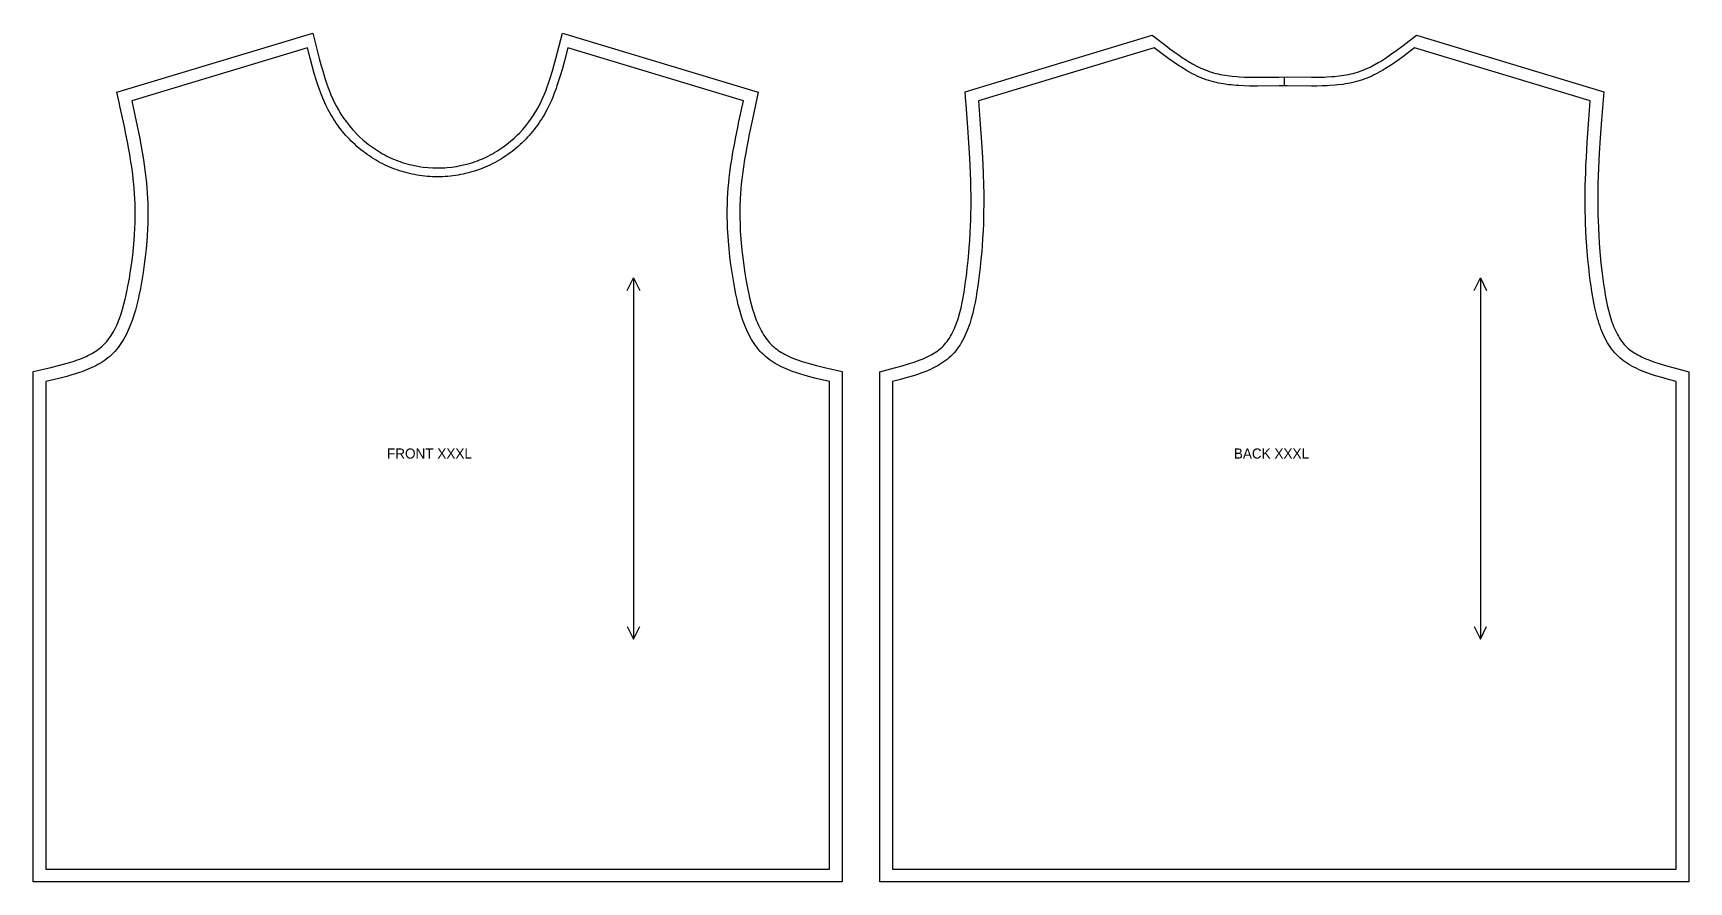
# Model space of a CAD drawing. Extents: x 24 to 1335, y 28 to 2055.
# Drawn here: x 25 to 1335, y 1383 to 2055 of the extents above; entities that cross this region are included whole.
import ezdxf

# ---------------------------------------------------------------- set-up
doc = ezdxf.new("R2010")
doc.units = 0
for name, color, linetype in [('CUT', 7, 'CONTINUOUS'), ('GRAIN', 3, 'CONTINUOUS'), ('NOTCH', 1, 'CONTINUOUS'), ('SEW', 5, 'CONTINUOUS'), ('TEXT', 2, 'CONTINUOUS')]:
    doc.layers.add(name, color=color, linetype=linetype)

msp = doc.modelspace()

# ---------------------------------------------------------------- linework, layer by layer
at = {"layer": 'CUT'}
for points in [[(93.235, 1998.944), (91.237, 2007.992), (246.234, 2054.826), (251.384, 2034.751), (252.999, 2028.798), (254.121, 2024.88), (255.896, 2019.093), (257.156, 2015.303), (258.488, 2011.574), (259.184, 2009.733), (260.642, 2006.104), (262.196, 2002.547), (263.012, 2000.798), (264.727, 1997.358), (266.561, 1994), (268.525, 1990.727), (270.606, 1987.571), (272.829, 1984.488), (275.188, 1981.487), (277.678, 1978.575), (278.969, 1977.155), (281.642, 1974.391), (283.022, 1973.048), (285.864, 1970.448), (288.811, 1967.965), (290.322, 1966.769), (291.857, 1965.606), (293.414, 1964.476), (294.994, 1963.379), (296.595, 1962.317), (298.216, 1961.29), (299.857, 1960.299), (301.517, 1959.345), (303.195, 1958.429), (304.89, 1957.551), (306.588, 1956.719), (308.303, 1955.925), (310.035, 1955.168), (311.783, 1954.449), (313.546, 1953.768), (315.323, 1953.124), (317.114, 1952.52), (318.917, 1951.953), (320.731, 1951.425), (322.557, 1950.935), (324.392, 1950.484), (328.09, 1949.698), (331.818, 1949.068), (333.691, 1948.812), (337.45, 1948.417), (341.222, 1948.179), (343.111, 1948.12), (346.889, 1948.12), (350.665, 1948.278), (352.55, 1948.417), (356.309, 1948.812), (360.049, 1949.364), (361.91, 1949.698), (365.608, 1950.484), (369.269, 1951.425), (371.083, 1951.953), (372.886, 1952.52), (374.677, 1953.124), (376.454, 1953.768), (378.217, 1954.449), (379.965, 1955.168), (381.697, 1955.925), (383.412, 1956.719), (385.11, 1957.551), (386.805, 1958.429), (388.483, 1959.345), (390.143, 1960.299), (391.784, 1961.29), (393.405, 1962.317), (395.006, 1963.379), (396.586, 1964.476), (398.143, 1965.606), (401.189, 1967.965), (402.675, 1969.191), (405.57, 1971.734), (408.358, 1974.391), (409.709, 1975.76), (412.322, 1978.575), (414.812, 1981.487), (417.171, 1984.488), (419.394, 1987.571), (421.475, 1990.727), (423.439, 1994), (425.273, 1997.358), (426.988, 2000.798), (427.804, 2002.547), (429.358, 2006.104), (430.816, 2009.733), (431.512, 2011.574), (432.844, 2015.303), (434.104, 2019.093), (435.879, 2024.88), (437.001, 2028.798), (438.616, 2034.751), (443.766, 2054.826), (598.763, 2007.992), (594.104, 1986.816), (591.567, 1974.774), (590.376, 1968.787), (589.621, 1964.809), (588.554, 1958.864), (587.892, 1954.914), (586.982, 1949.012), (586.437, 1945.092), (585.719, 1939.236), (585.312, 1935.349), (584.967, 1931.474), (584.689, 1927.638), (584.472, 1923.802), (584.262, 1918.042), (584.198, 1914.196), (584.213, 1908.412), (584.296, 1904.543), (584.529, 1898.714), (584.755, 1894.809), (585.199, 1888.917), (585.765, 1882.978), (586.453, 1876.985), (587.259, 1870.933), (588.181, 1864.814), (589.218, 1858.618), (589.974, 1854.468), (591.222, 1848.297), (592.143, 1844.247), (593.144, 1840.27), (594.233, 1836.385), (595.416, 1832.611), (596.045, 1830.771), (597.381, 1827.2), (598.088, 1825.473), (598.823, 1823.788), (599.586, 1822.146), (600.376, 1820.551), (601.194, 1819.004), (602.041, 1817.507), (602.915, 1816.062), (603.818, 1814.67), (604.749, 1813.332), (605.709, 1812.049), (606.698, 1810.822), (607.716, 1809.652), (608.765, 1808.538), (609.849, 1807.476), (610.945, 1806.489), (612.093, 1805.533), (613.294, 1804.609), (614.547, 1803.716), (615.852, 1802.851), (617.209, 1802.015), (618.618, 1801.207), (620.078, 1800.425), (621.587, 1799.669), (623.144, 1798.939), (624.747, 1798.233), (628.087, 1796.891), (629.82, 1796.253), (633.401, 1795.038), (635.246, 1794.459), (639.031, 1793.349), (644.92, 1791.783), (651.013, 1790.298), (665, 1787.049), (665, 1383.1), (25, 1383.1), (25, 1787.049), (38.987, 1790.298), (45.08, 1791.783), (50.969, 1793.349), (54.754, 1794.459), (56.599, 1795.038), (60.18, 1796.253), (61.913, 1796.891), (65.253, 1798.233), (66.856, 1798.939), (68.413, 1799.669), (69.922, 1800.425), (71.382, 1801.207), (72.791, 1802.015), (74.148, 1802.851), (75.453, 1803.716), (76.706, 1804.609), (77.907, 1805.533), (79.055, 1806.489), (80.151, 1807.476), (81.235, 1808.538), (82.284, 1809.652), (83.302, 1810.822), (84.291, 1812.049), (85.251, 1813.332), (86.182, 1814.67), (87.085, 1816.062), (87.959, 1817.507), (88.806, 1819.004), (89.624, 1820.551), (90.414, 1822.146), (91.177, 1823.788), (91.912, 1825.473), (92.619, 1827.2), (93.3, 1828.967), (94.584, 1832.611), (95.767, 1836.385), (96.856, 1840.27), (97.857, 1844.247), (98.327, 1846.264), (99.21, 1850.344), (100.026, 1854.468), (101.141, 1860.696), (102.139, 1866.861), (103.023, 1872.957), (103.79, 1878.989), (104.437, 1884.963), (104.963, 1890.886), (105.245, 1894.809), (105.563, 1900.661), (105.704, 1904.543), (105.806, 1910.342), (105.802, 1914.196), (105.683, 1919.963), (105.528, 1923.802), (105.311, 1927.638), (105.033, 1931.474), (104.688, 1935.349), (104.281, 1939.236), (103.816, 1943.137), (103.018, 1949.012), (102.423, 1952.943), (101.446, 1958.864), (100.744, 1962.825), (99.624, 1968.787), (98.433, 1974.774), (97.187, 1980.784), (93.683, 1996.917)], [(763.03, 2000.329), (762.41, 2008.347), (910.446, 2053.077), (921.175, 2044.927), (924.446, 2042.481), (927.706, 2040.095), (930.959, 2037.786), (934.21, 2035.571), (937.46, 2033.466), (939.086, 2032.459), (942.342, 2030.548), (945.606, 2028.785), (948.88, 2027.184), (950.522, 2026.449), (952.169, 2025.759), (953.819, 2025.115), (955.474, 2024.52), (957.193, 2023.956), (958.929, 2023.439), (960.688, 2022.965), (962.469, 2022.532), (964.272, 2022.14), (966.096, 2021.787), (967.942, 2021.47), (971.696, 2020.94), (973.604, 2020.724), (977.476, 2020.379), (979.44, 2020.246), (983.421, 2020.054), (987.466, 2019.943), (993.646, 2019.898), (1010.655, 2020.08), (1017.176, 2020.095), (1036.354, 2019.898), (1042.534, 2019.943), (1046.579, 2020.054), (1048.578, 2020.139), (1052.524, 2020.379), (1054.47, 2020.537), (1058.304, 2020.94), (1060.191, 2021.188), (1063.904, 2021.787), (1065.728, 2022.14), (1067.531, 2022.532), (1069.312, 2022.965), (1071.071, 2023.439), (1072.807, 2023.956), (1074.526, 2024.52), (1076.181, 2025.115), (1077.831, 2025.759), (1079.478, 2026.449), (1081.12, 2027.184), (1082.759, 2027.964), (1086.027, 2029.648), (1089.287, 2031.486), (1090.914, 2032.459), (1094.165, 2034.504), (1095.79, 2035.571), (1099.041, 2037.786), (1103.923, 2041.279), (1108.825, 2044.927), (1119.554, 2053.077), (1267.59, 2008.347), (1265.88, 1986.092), (1264.865, 1971.928), (1264.107, 1959.865), (1263.782, 1953.865), (1263.5, 1947.89), (1263.266, 1941.942), (1263.086, 1936.022), (1262.965, 1930.122), (1262.919, 1926.189), (1262.905, 1920.304), (1262.933, 1916.386), (1263.034, 1910.51), (1263.141, 1906.589), (1263.363, 1900.695), (1263.661, 1894.777), (1264.038, 1888.826), (1264.335, 1884.835), (1264.849, 1878.805), (1265.448, 1872.717), (1266.136, 1866.559), (1266.645, 1862.411), (1267.491, 1856.094), (1268.118, 1851.876), (1268.806, 1847.691), (1269.566, 1843.558), (1270.409, 1839.498), (1271.343, 1835.533), (1272.377, 1831.682), (1272.934, 1829.807), (1274.132, 1826.17), (1274.774, 1824.413), (1275.446, 1822.7), (1276.147, 1821.035), (1276.879, 1819.418), (1277.641, 1817.853), (1278.434, 1816.341), (1279.258, 1814.884), (1280.113, 1813.484), (1280.998, 1812.141), (1281.915, 1810.857), (1282.863, 1809.632), (1283.844, 1808.467), (1284.858, 1807.36), (1285.912, 1806.307), (1286.977, 1805.333), (1288.102, 1804.389), (1289.287, 1803.474), (1290.53, 1802.587), (1291.832, 1801.727), (1293.193, 1800.894), (1294.611, 1800.087), (1296.085, 1799.305), (1297.613, 1798.547), (1299.194, 1797.813), (1300.825, 1797.102), (1302.504, 1796.412), (1305.997, 1795.094), (1307.805, 1794.463), (1311.533, 1793.248), (1317.366, 1791.522), (1323.425, 1789.864), (1335, 1786.799), (1335, 1383.1), (695, 1383.1), (695, 1786.799), (706.575, 1789.864), (712.634, 1791.522), (718.467, 1793.248), (722.195, 1794.463), (724.003, 1795.094), (727.496, 1796.412), (729.175, 1797.102), (730.806, 1797.813), (732.387, 1798.547), (733.915, 1799.305), (735.389, 1800.087), (736.807, 1800.894), (738.168, 1801.727), (739.47, 1802.587), (740.713, 1803.474), (741.898, 1804.389), (743.023, 1805.333), (744.088, 1806.307), (745.142, 1807.36), (746.156, 1808.467), (747.137, 1809.632), (748.085, 1810.857), (749.002, 1812.141), (749.887, 1813.484), (750.742, 1814.884), (751.566, 1816.341), (752.359, 1817.853), (753.121, 1819.418), (753.853, 1821.035), (754.554, 1822.7), (755.226, 1824.413), (755.868, 1826.17), (756.481, 1827.969), (757.066, 1829.807), (758.153, 1833.592), (759.136, 1837.502), (760.023, 1841.518), (760.823, 1845.616), (761.546, 1849.778), (762.202, 1853.982), (762.802, 1858.209), (763.355, 1862.411), (764.103, 1868.62), (764.761, 1874.754), (765.332, 1880.821), (765.665, 1884.835), (766.096, 1890.814), (766.447, 1896.753), (766.719, 1902.662), (766.859, 1906.589), (767.008, 1912.47), (767.067, 1916.386), (767.098, 1922.264), (767.081, 1926.189), (767.002, 1932.092), (766.86, 1937.992), (766.662, 1943.922), (766.411, 1949.879), (766.114, 1955.863), (765.402, 1967.898), (764.568, 1980.011), (763.187, 1998.291)]]:
    msp.add_lwpolyline(points, close=True, dxfattribs=at)
at = {"layer": 'GRAIN'}
for points in [[(495, 1851.1), (500, 1861.1), (505, 1851.1)], [(500, 1861.1), (500, 1575.1)], [(1165, 1851.1), (1170, 1861.1), (1175, 1851.1)], [(1170, 1861.1), (1170, 1575.1)], [(495, 1585.1), (500, 1575.1), (505, 1585.1)], [(1165, 1585.1), (1170, 1575.1), (1175, 1585.1)]]:
    msp.add_lwpolyline(points, dxfattribs=at)
at = {"layer": 'NOTCH'}
msp.add_lwpolyline([(1015, 2013.1), (1015, 2020.1)], dxfattribs=at)
at = {"layer": 'SEW'}
for points in [[(103, 2001.1), (106.541, 1984.876), (107.817, 1978.794), (109.045, 1972.715), (110.211, 1966.638), (111.301, 1960.564), (112.302, 1954.494), (112.914, 1950.45), (113.738, 1944.388), (114.219, 1940.349), (114.641, 1936.313), (115, 1932.28), (115.291, 1928.282), (115.516, 1924.285), (115.678, 1920.287), (115.801, 1914.285), (115.806, 1910.278), (115.699, 1904.253), (115.553, 1900.225), (115.224, 1894.161), (114.932, 1890.101), (114.389, 1883.981), (113.721, 1877.818), (112.931, 1871.608), (112.023, 1865.344), (111, 1859.02), (109.851, 1852.604), (109.003, 1848.319), (108.078, 1844.048), (107.065, 1839.808), (105.952, 1835.616), (104.73, 1831.49), (103.387, 1827.448), (102.666, 1825.463), (101.912, 1823.506), (101.122, 1821.578), (100.295, 1819.682), (99.43, 1817.82), (98.525, 1815.993), (97.579, 1814.205), (96.591, 1812.458), (95.559, 1810.753), (94.482, 1809.092), (93.359, 1807.479), (92.188, 1805.914), (90.968, 1804.401), (89.697, 1802.941), (88.375, 1801.537), (87, 1800.19), (85.603, 1798.931), (84.156, 1797.726), (82.661, 1796.575), (81.119, 1795.475), (79.532, 1794.424), (77.903, 1793.421), (76.232, 1792.462), (74.523, 1791.546), (72.777, 1790.671), (70.995, 1789.835), (69.18, 1789.036), (67.333, 1788.271), (63.551, 1786.839), (61.621, 1786.166), (57.689, 1784.899), (55.691, 1784.3), (51.642, 1783.162), (45.462, 1781.572), (35, 1779.1), (35, 1393.1), (655, 1393.1), (655, 1779.1), (644.538, 1781.572), (638.358, 1783.162), (634.309, 1784.3), (632.311, 1784.899), (628.379, 1786.166), (626.449, 1786.839), (622.667, 1788.271), (620.82, 1789.036), (619.005, 1789.835), (617.223, 1790.671), (615.477, 1791.546), (613.768, 1792.462), (612.097, 1793.421), (610.468, 1794.424), (608.881, 1795.475), (607.339, 1796.575), (605.844, 1797.726), (604.397, 1798.931), (603, 1800.19), (601.625, 1801.537), (600.303, 1802.941), (599.032, 1804.401), (597.812, 1805.914), (596.641, 1807.479), (595.518, 1809.092), (594.441, 1810.753), (593.409, 1812.458), (592.421, 1814.205), (591.475, 1815.993), (590.57, 1817.82), (589.705, 1819.682), (588.878, 1821.578), (588.088, 1823.506), (587.334, 1825.463), (586.613, 1827.448), (585.27, 1831.49), (584.048, 1835.616), (582.935, 1839.808), (581.922, 1844.048), (580.997, 1848.319), (580.149, 1852.604), (579, 1859.02), (577.977, 1865.344), (577.069, 1871.608), (576.279, 1877.818), (575.611, 1883.981), (575.068, 1890.101), (574.776, 1894.161), (574.447, 1900.225), (574.301, 1904.253), (574.194, 1910.278), (574.199, 1914.285), (574.322, 1920.287), (574.484, 1924.285), (574.709, 1928.282), (575, 1932.28), (575.359, 1936.313), (575.781, 1940.349), (576.262, 1944.388), (577.086, 1950.45), (577.698, 1954.494), (578.699, 1960.564), (579.789, 1966.638), (580.955, 1972.715), (582.183, 1978.794), (583.459, 1984.876), (587, 2001.1), (448, 2043.1), (445.383, 2032.96), (443.742, 2026.912), (442.002, 2020.913), (440.768, 2016.951), (439.463, 2013.024), (438.78, 2011.076), (437.347, 2007.213), (435.815, 2003.4), (435.008, 2001.514), (433.307, 1997.785), (431.479, 1994.119), (430.514, 1992.312), (429.514, 1990.523), (428.476, 1988.752), (427.4, 1987), (426.297, 1985.288), (425.156, 1983.596), (423.977, 1981.925), (422.762, 1980.276), (421.511, 1978.65), (420.224, 1977.048), (418.903, 1975.471), (417.549, 1973.919), (416.161, 1972.393), (414.741, 1970.894), (413.29, 1969.424), (411.808, 1967.982), (410.296, 1966.57), (408.755, 1965.188), (407.185, 1963.838), (405.588, 1962.52), (403.964, 1961.235), (402.314, 1959.984), (400.638, 1958.768), (398.938, 1957.587), (397.213, 1956.443), (395.466, 1955.336), (393.696, 1954.268), (391.905, 1953.238), (390.092, 1952.249), (388.26, 1951.3), (386.424, 1950.4), (384.57, 1949.541), (382.698, 1948.723), (380.81, 1947.947), (378.907, 1947.211), (376.988, 1946.517), (375.056, 1945.864), (373.111, 1945.253), (371.154, 1944.683), (369.185, 1944.155), (367.206, 1943.669), (365.218, 1943.225), (363.221, 1942.822), (361.216, 1942.462), (359.204, 1942.143), (357.186, 1941.867), (355.163, 1941.633), (353.136, 1941.441), (351.105, 1941.292), (349.071, 1941.185), (347.036, 1941.121), (345, 1941.1), (342.964, 1941.121), (340.929, 1941.185), (338.895, 1941.292), (336.864, 1941.441), (334.837, 1941.633), (332.814, 1941.867), (330.796, 1942.143), (328.784, 1942.462), (326.779, 1942.822), (324.782, 1943.225), (322.794, 1943.669), (320.815, 1944.155), (318.846, 1944.683), (316.889, 1945.253), (314.944, 1945.864), (313.012, 1946.517), (311.093, 1947.211), (309.19, 1947.947), (307.302, 1948.723), (305.43, 1949.541), (303.576, 1950.4), (301.74, 1951.3), (299.908, 1952.249), (298.095, 1953.238), (296.304, 1954.268), (294.534, 1955.336), (292.787, 1956.443), (291.062, 1957.587), (289.362, 1958.768), (287.686, 1959.984), (286.036, 1961.235), (284.412, 1962.52), (282.815, 1963.838), (281.245, 1965.188), (279.704, 1966.57), (278.192, 1967.982), (276.71, 1969.424), (275.259, 1970.894), (273.839, 1972.393), (272.451, 1973.919), (271.097, 1975.471), (269.776, 1977.048), (268.489, 1978.65), (267.238, 1980.276), (266.023, 1981.925), (264.844, 1983.596), (263.703, 1985.288), (262.6, 1987), (261.524, 1988.752), (260.486, 1990.523), (259.486, 1992.312), (258.521, 1994.119), (256.693, 1997.785), (254.992, 2001.514), (254.185, 2003.4), (252.653, 2007.213), (251.22, 2011.076), (250.537, 2013.024), (249.232, 2016.951), (247.405, 2022.906), (245.702, 2028.924), (244.085, 2034.984), (242, 2043.1)], [(773, 2001.1), (774.394, 1982.768), (775.381, 1968.542), (776.1, 1956.393), (776.401, 1950.339), (776.655, 1944.301), (776.959, 1934.278), (777.061, 1928.271), (777.093, 1924.269), (777.085, 1918.273), (777.04, 1914.277), (776.913, 1908.278), (776.787, 1904.271), (776.534, 1898.244), (776.203, 1892.187), (775.79, 1886.092), (775.469, 1882.003), (774.915, 1875.825), (774.273, 1869.584), (773.54, 1863.272), (773, 1859.02), (772.409, 1854.687), (771.762, 1850.334), (771.046, 1845.979), (770.248, 1841.642), (769.356, 1837.34), (768.355, 1833.094), (767.234, 1828.921), (766.624, 1826.868), (765.979, 1824.84), (765.297, 1822.84), (764.577, 1820.871), (763.818, 1818.934), (763.016, 1817.031), (762.172, 1815.166), (761.283, 1813.341), (760.347, 1811.557), (759.364, 1809.818), (758.331, 1808.125), (757.246, 1806.482), (756.109, 1804.889), (754.918, 1803.351), (753.67, 1801.868), (752.365, 1800.444), (751, 1799.08), (749.613, 1797.812), (748.171, 1796.601), (746.675, 1795.445), (745.128, 1794.342), (743.533, 1793.289), (741.892, 1792.284), (740.207, 1791.325), (738.48, 1790.408), (736.714, 1789.532), (734.911, 1788.695), (733.074, 1787.893), (731.204, 1787.125), (727.376, 1785.68), (725.422, 1784.998), (721.449, 1783.703), (715.356, 1781.899), (711.232, 1780.76), (705, 1779.1), (705, 1393.1), (1325, 1393.1), (1325, 1779.1), (1318.768, 1780.76), (1314.644, 1781.899), (1308.551, 1783.703), (1304.578, 1784.998), (1302.624, 1785.68), (1298.796, 1787.125), (1296.926, 1787.893), (1295.089, 1788.695), (1293.286, 1789.532), (1291.52, 1790.408), (1289.793, 1791.325), (1288.108, 1792.284), (1286.467, 1793.289), (1284.872, 1794.342), (1283.325, 1795.445), (1281.829, 1796.601), (1280.387, 1797.812), (1279, 1799.08), (1277.635, 1800.444), (1276.33, 1801.868), (1275.082, 1803.351), (1273.891, 1804.889), (1272.754, 1806.482), (1271.669, 1808.125), (1270.636, 1809.818), (1269.653, 1811.557), (1268.717, 1813.341), (1267.828, 1815.166), (1266.984, 1817.031), (1266.182, 1818.934), (1265.423, 1820.871), (1264.703, 1822.84), (1264.021, 1824.84), (1263.376, 1826.868), (1262.766, 1828.921), (1261.645, 1833.094), (1260.644, 1837.34), (1259.752, 1841.642), (1258.954, 1845.979), (1258.238, 1850.334), (1257.591, 1854.687), (1257, 1859.02), (1256.46, 1863.272), (1255.727, 1869.584), (1255.085, 1875.825), (1254.531, 1882.003), (1254.21, 1886.092), (1253.797, 1892.187), (1253.466, 1898.244), (1253.213, 1904.271), (1253.087, 1908.278), (1252.96, 1914.277), (1252.915, 1918.273), (1252.907, 1924.269), (1252.939, 1928.271), (1253.041, 1934.278), (1253.345, 1944.301), (1253.599, 1950.339), (1253.9, 1956.393), (1254.619, 1968.542), (1255.606, 1982.768), (1257, 2001.1), (1118, 2043.1), (1109.72, 2036.855), (1104.718, 2033.221), (1101.357, 2030.881), (1099.668, 2029.743), (1096.266, 2027.54), (1092.83, 2025.449), (1091.097, 2024.452), (1087.599, 2022.562), (1085.833, 2021.675), (1084.054, 2020.829), (1082.262, 2020.026), (1080.456, 2019.269), (1078.636, 2018.56), (1076.8, 2017.9), (1074.899, 2017.276), (1072.982, 2016.705), (1071.049, 2016.183), (1069.101, 2015.711), (1067.138, 2015.284), (1065.162, 2014.901), (1063.172, 2014.559), (1061.17, 2014.257), (1057.129, 2013.762), (1055.091, 2013.565), (1050.985, 2013.259), (1048.917, 2013.147), (1044.755, 2012.992), (1040.562, 2012.915), (1036.343, 2012.898), (1017.143, 2013.095), (1010.714, 2013.08), (993.657, 2012.898), (987.338, 2012.944), (983.16, 2013.058), (979.015, 2013.259), (976.957, 2013.398), (972.871, 2013.762), (970.845, 2013.992), (966.828, 2014.559), (964.838, 2014.901), (962.862, 2015.284), (960.899, 2015.711), (958.951, 2016.183), (957.018, 2016.705), (955.101, 2017.276), (953.2, 2017.9), (951.364, 2018.56), (949.544, 2019.269), (947.738, 2020.026), (945.946, 2020.829), (944.167, 2021.675), (942.401, 2022.562), (938.903, 2024.452), (937.17, 2025.449), (933.734, 2027.54), (930.332, 2029.743), (926.96, 2032.042), (923.611, 2034.418), (920.28, 2036.855), (912, 2043.1)]]:
    msp.add_lwpolyline(points, close=True, dxfattribs=at)

# ---------------------------------------------------------------- texts
at = {"layer": 'TEXT'}
for s, p in [('FRONT XXXL', (305, 1718.1)), ('BACK XXXL', (975, 1718.1))]:
    msp.add_text(s, height=8, dxfattribs=at).set_placement(p)

doc.saveas('drawing.dxf')
